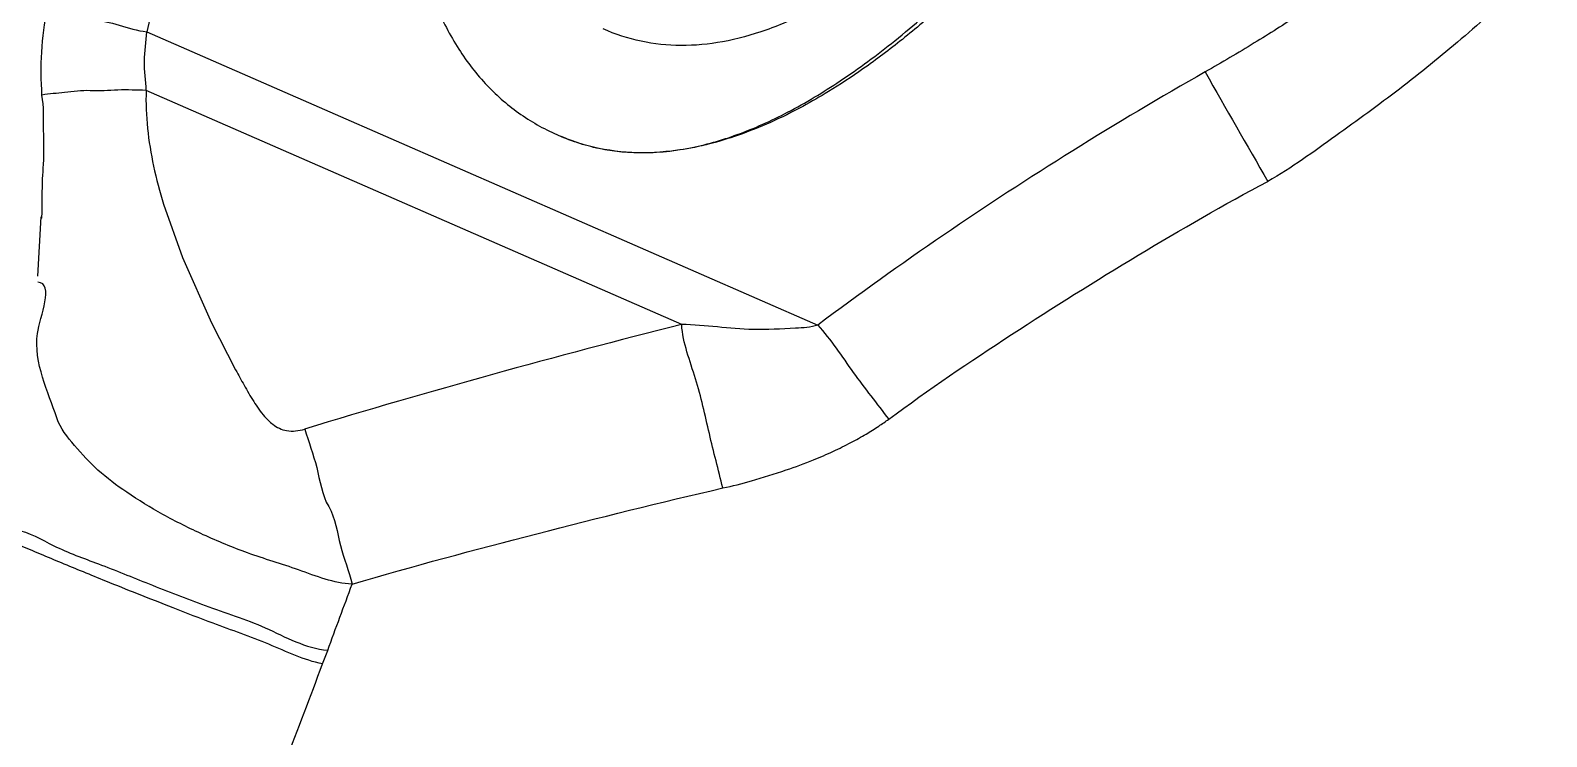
# Model space of a CAD drawing. Header units: millimetres. Extents: x 1145859089 to 1147511753, y -1047484727 to -1047247487.
# Drawn here: x 1146005592.07 to 1146005640.74, y -1047431354.78 to -1047431332.1 of the extents above; entities that cross this region are included whole.
import ezdxf
from ezdxf.xclip import XClip

# ---------------------------------------------------------------- set-up
doc = ezdxf.new("R2010")
doc.units = ezdxf.units.MM
doc.header["$LTSCALE"] = 100
doc.header["$MEASUREMENT"] = 0
doc.header["$XCLIPFRAME"] = 2
doc.layers.get('0').update_dxf_attribs({"linetype": 'CONTINUOUS'})
doc.layers.add('XREF', color=135, linetype='CONTINUOUS')
doc.layers.add('단지배치도$0$W240910', color=135, linetype='CONTINUOUS')

# ---------------------------------------------------------------- blocks, each defined once
blk = doc.blocks.new('단지배치도$0$zw$9902')
at = {"layer": '단지배치도$0$W240910', "linetype": 'ByBlock', "ltscale": 20}
for p, q in [((67454.98, -59962.842), (67476.516, -59972.261)), ((67472.148, -59972.246), (67454.957, -59964.727)), ((67455.515, -59968.381), (67456.122, -59970.093)), ((67451.486, -59970.687), (67451.591, -59968.782)), ((67456.122, -59970.093), (67457.059, -59972.188)), ((67457.059, -59972.188), (67457.831, -59973.7)), ((67460.621, -59983.141), (67460.788, -59982.706))]:
    blk.add_line(p, q, dxfattribs=at)
at = {"layer": '단지배치도$0$W240910'}
blk.add_arc((56404.253, -57219.78, 0), 12756.719, 322.5073299, 9.110085, dxfattribs=at)
at = {"layer": '단지배치도$0$W240910', "linetype": 'ByBlock', "ltscale": 20}
for centre, radius, start, end in [((67738.857, -59823.246), 286.884, 209.41304, 210.22143), ((67533.141, -60215.718), 250.996, 104.06412, 106.93123)]:
    blk.add_arc(centre, radius, start, end, dxfattribs=at)
for points, knots in [([(67493.696, -59907.719), (67493.264, -59907.529), (67492.357, -59907.238), (67490.914, -59907.095), (67489.407, -59907.25), (67487.84, -59907.697), (67486.214, -59908.431), (67484.525, -59909.451), (67482.771, -59910.755), (67480.754, -59912.517), (67478.544, -59914.758), (67476.239, -59917.512), (67474.053, -59920.558), (67471.985, -59923.896), (67470.035, -59927.526), (67468.234, -59931.384), (67466.624, -59935.326), (67465.281, -59939.226), (67464.232, -59943.013), (67463.479, -59946.687), (67463.022, -59950.249), (67462.876, -59953.391), (67462.952, -59956.066), (67463.185, -59958.236), (67463.584, -59960.167), (67464.149, -59961.858), (67464.884, -59963.311), (67465.794, -59964.523), (67466.879, -59965.487), (67467.71, -59965.956), (67468.142, -59966.145)], [0, 0, 0, 0, 1.413182, 2.834148, 4.322514, 5.930416, 7.699453, 9.660999, 11.838121, 14.247704, 17.689668, 21.269748, 25.009586, 28.928178, 33.042044, 37.365468, 41.694091, 45.811845, 49.732988, 53.474028, 57.053964, 60.494463, 62.90047, 65.074832, 67.034455, 68.802419, 70.41008, 71.898956, 73.321006, 74.735573, 74.735573, 74.735573, 74.735573]), ([(67468.141, -59966.146), (67468.573, -59966.335), (67469.48, -59966.627), (67470.923, -59966.769), (67472.43, -59966.614), (67473.996, -59966.166), (67475.623, -59965.431), (67477.312, -59964.411), (67479.066, -59963.106), (67481.084, -59961.344), (67483.294, -59959.101), (67485.599, -59956.347), (67487.786, -59953.301), (67489.854, -59949.963), (67491.803, -59946.333), (67493.604, -59942.476), (67495.213, -59938.535), (67496.557, -59934.636), (67497.605, -59930.85), (67498.357, -59927.176), (67498.815, -59923.615), (67498.96, -59920.472), (67498.884, -59917.798), (67498.651, -59915.627), (67498.253, -59913.697), (67497.688, -59912.006), (67496.952, -59910.553), (67496.043, -59909.341), (67494.958, -59908.377), (67494.128, -59907.908), (67493.696, -59907.719)], [0, 0, 0, 0, 1.412766, 2.833461, 4.321746, 5.929778, 7.699157, 9.661244, 11.839094, 14.249578, 17.69248, 21.273155, 25.013227, 28.931683, 33.045041, 37.367585, 41.694975, 45.811725, 49.732095, 53.472597, 57.052228, 60.492655, 62.898636, 65.072954, 67.032507, 68.800365, 70.407871, 71.89653, 73.318297, 74.732515, 74.732515, 74.732515, 74.732515]), ([(67510.285, -59923.472), (67510.535, -59924.532), (67510.773, -59926.659), (67511.116, -59929.861), (67511.213, -59933.058), (67511.1, -59936.302), (67510.745, -59939.507), (67510.126, -59942.701), (67509.235, -59945.82), (67508.073, -59948.835), (67506.657, -59951.71), (67504.995, -59954.447), (67503.073, -59957.074), (67501.083, -59959.369), (67499.098, -59961.369), (67497.192, -59963.083), (67495.206, -59964.702), (67493.119, -59966.201), (67491.725, -59967.216), (67490.964, -59967.647)], [0, 0, 0, 0, 3.268622, 6.397637, 9.667075, 12.850977, 16.13086, 19.328305, 22.601473, 25.847972, 29.009985, 32.200779, 35.444395, 38.763751, 41.302653, 43.894769, 46.449524, 48.984567, 51.607261, 51.607261, 51.607261, 51.607261]), ([(67506.34, -59924.378), (67506.57, -59925.342), (67506.964, -59927.284), (67507.396, -59930.221), (67507.628, -59933.163), (67507.641, -59935.381), (67507.573, -59936.87), (67507.515, -59937.739), (67507.428, -59938.666), (67507.315, -59939.575), (67507.204, -59940.31), (67507.103, -59940.897), (67506.992, -59941.482), (67506.849, -59942.162), (67506.657, -59942.971), (67506.399, -59943.934), (67506.084, -59944.957), (67505.741, -59945.934), (67505.453, -59946.676), (67505.226, -59947.226), (67505.017, -59947.706), (67504.773, -59948.24), (67504.372, -59949.068), (67503.573, -59950.574), (67502.546, -59952.2), (67501.445, -59953.697), (67500.654, -59954.684), (67499.887, -59955.57), (67499.155, -59956.362), (67498.494, -59957.036), (67497.87, -59957.642), (67497.246, -59958.222), (67496.53, -59958.858), (67495.761, -59959.506), (67495.014, -59960.105), (67494.191, -59960.736), (67493.198, -59961.46), (67491.932, -59962.323), (67490.497, -59963.236), (67489.481, -59963.831), (67488.951, -59964.135)], [0, 0, 0, 0, 2.972308, 5.940877, 8.901705, 11.818447, 12.587247, 13.373265, 14.43024, 15.37964, 16.122682, 16.660142, 17.166141, 17.909976, 18.741607, 19.660745, 20.901374, 21.95333, 22.765542, 23.288653, 23.73983, 24.333963, 25.050906, 26.498161, 29.448916, 30.806994, 32.071979, 33.243608, 34.321472, 35.305093, 36.07715, 36.929226, 37.861586, 38.950552, 39.945245, 40.733721, 42.061928, 43.630184, 45.330349, 47.162667, 47.162667, 47.162667, 47.162667]), ([(67459.119, -59946.745), (67458.947, -59947.362), (67458.59, -59948.627), (67458.062, -59950.58), (67457.52, -59952.633), (67456.994, -59954.68), (67456.474, -59956.743), (67455.988, -59958.707), (67455.484, -59960.759), (67455.16, -59962.111), (67454.98, -59962.842)], [0, 0, 0, 0, 1.921349, 3.943886, 6.06771, 8.292911, 10.283244, 12.450383, 14.361772, 16.62152, 16.62152, 16.62152, 16.62152]), ([(67485.178, -59954.188), (67484.54, -59955), (67483.212, -59956.571), (67481.258, -59958.54), (67479.456, -59960.104), (67477.887, -59961.26), (67476.372, -59962.162), (67474.911, -59962.809), (67473.501, -59963.199), (67472.142, -59963.329), (67470.837, -59963.192), (67470.016, -59962.926), (67469.625, -59962.754)], [0, 0, 0, 0, 3.100301, 6.164201, 8.310829, 10.252524, 12.004801, 13.58875, 15.032856, 16.37454, 17.660197, 18.94232, 18.94232, 18.94232, 18.94232]), ([(67483.142, -59959.384), (67482.697, -59959.872), (67481.837, -59960.77), (67480.531, -59962.005), (67479.263, -59963.083), (67478.045, -59964.001), (67476.971, -59964.709), (67475.978, -59965.283), (67475.019, -59965.76), (67473.992, -59966.172), (67473.287, -59966.386), (67472.929, -59966.474), (67472.911, -59966.479)], [0, 0, 0, 0, 1.98155, 3.727184, 5.391213, 6.971594, 8.300123, 9.248236, 10.410077, 11.511639, 12.56265, 12.618115, 12.618115, 12.618115, 12.618115]), ([(67451.614, -59964.876), (67451.589, -59964.416), (67451.566, -59963.482), (67451.705, -59962.558), (67451.775, -59962.093)], [0, 0, 0, 0, 1.381377, 2.793775, 2.793775, 2.793775, 2.793775]), ([(67451.775, -59962.093), (67451.998, -59962.142), (67452.482, -59962.252), (67453.252, -59962.437), (67454.102, -59962.609), (67454.675, -59962.82), (67454.98, -59962.842)], [0, 0, 0, 0, 0.685243, 1.490326, 2.374935, 3.291707, 3.291707, 3.291707, 3.291707]), ([(67454.957, -59964.727), (67454.952, -59964.414), (67454.843, -59963.785), (67454.968, -59963.159), (67454.98, -59962.842)], [0, 0, 0, 0, 0.938821, 1.889943, 1.889943, 1.889943, 1.889943]), ([(67488.951, -59964.135), (67487.516, -59964.948), (67484.68, -59966.641), (67480.526, -59969.344), (67477.84, -59971.272), (67476.516, -59972.261)], [0, 0, 0, 0, 4.947838, 9.905098, 14.864046, 14.864046, 14.864046, 14.864046]), ([(67453.162, -59964.739), (67452.887, -59964.722), (67452.37, -59964.797), (67451.855, -59964.841), (67451.614, -59964.876)], [0, 0, 0, 0, 0.82568, 1.554233, 1.554233, 1.554233, 1.554233]), ([(67454.957, -59964.727), (67454.655, -59964.718), (67454.056, -59964.695), (67453.457, -59964.757), (67453.162, -59964.739)], [0, 0, 0, 0, 0.906867, 1.795053, 1.795053, 1.795053, 1.795053]), ([(67454.957, -59964.727), (67454.944, -59965.134), (67454.976, -59965.952), (67455.179, -59967.174), (67455.393, -59967.978), (67455.515, -59968.381)], [0, 0, 0, 0, 1.21978, 2.446755, 3.711021, 3.711021, 3.711021, 3.711021]), ([(67451.665, -59967.097), (67451.692, -59966.736), (67451.649, -59965.996), (67451.682, -59965.249), (67451.614, -59964.876)], [0, 0, 0, 0, 1.084724, 2.222001, 2.222001, 2.222001, 2.222001]), ([(67472.911, -59966.479), (67472.602, -59966.553), (67472.011, -59966.668), (67471.138, -59966.746), (67470.369, -59966.73), (67469.645, -59966.637), (67468.961, -59966.473), (67468.5, -59966.303), (67468.275, -59966.204)], [0, 0, 0, 0, 0.953069, 1.802824, 2.623022, 3.25525, 3.99025, 4.727581, 4.727581, 4.727581, 4.727581]), ([(67451.591, -59968.782), (67451.621, -59968.971), (67451.62, -59967.661), (67451.637, -59967.467), (67451.665, -59967.097)], [0, 0, 0, 0, 0.573946, 1.686544, 1.686544, 1.686544, 1.686544]), ([(67478.796, -59975.287), (67480.074, -59974.33), (67482.727, -59972.543), (67486.784, -59969.994), (67489.554, -59968.397), (67490.964, -59967.647)], [0, 0, 0, 0, 4.791232, 9.585991, 14.376695, 14.376695, 14.376695, 14.376695]), ([(67452.091, -59975.245), (67451.948, -59974.806), (67451.583, -59973.954), (67451.403, -59972.998), (67451.47, -59972.531)], [0, 0, 0, 0, 1.384017, 2.801385, 2.801385, 2.801385, 2.801385]), ([(67476.516, -59972.261), (67476.29, -59972.345), (67475.581, -59972.366), (67474.132, -59972.473), (67472.914, -59972.252), (67472.148, -59972.246)], [0, 0, 0, 0, 0.721034, 2.082598, 4.381648, 4.381648, 4.381648, 4.381648]), ([(67473.467, -59977.493), (67473.325, -59976.911), (67473.021, -59975.743), (67472.65, -59973.983), (67472.184, -59972.843), (67472.148, -59972.246)], [0, 0, 0, 0, 1.79903, 3.615786, 5.410591, 5.410591, 5.410591, 5.410591]), ([(67476.516, -59972.261), (67476.937, -59972.734), (67477.63, -59973.797), (67478.414, -59974.786), (67478.796, -59975.287)], [0, 0, 0, 0, 1.900403, 3.788591, 3.788591, 3.788591, 3.788591]), ([(67457.831, -59973.7), (67457.921, -59973.864), (67458.107, -59974.206), (67458.402, -59974.714), (67458.697, -59975.148), (67459.04, -59975.489), (67459.487, -59975.712), (67459.859, -59975.657), (67460.046, -59975.602)], [0, 0, 0, 0, 0.56233, 1.165937, 1.762841, 2.129456, 2.612873, 3.196894, 3.196894, 3.196894, 3.196894]), ([(67460.621, -59983.141), (67460.022, -59983.024), (67458.885, -59982.461), (67457.273, -59981.913), (67455.87, -59981.36), (67454.724, -59980.911), (67453.762, -59980.524), (67452.95, -59980.194), (67452.251, -59979.905), (67451.576, -59979.622), (67450.927, -59979.347), (67450.026, -59978.959), (67448.925, -59978.475), (67447.823, -59977.971), (67446.995, -59977.581), (67446.39, -59977.289), (67445.819, -59977.005), (67445.129, -59976.653), (67444.362, -59976.243), (67443.576, -59975.787), (67442.939, -59975.382), (67442.445, -59974.994), (67442.069, -59974.675), (67442.068, -59974.456)], [0, 0, 0, 0, 1.832607, 3.750231, 5.118377, 6.354001, 7.445028, 8.226198, 8.983884, 9.716082, 10.421133, 11.097718, 12.658838, 14.029015, 14.733099, 15.405694, 16.044122, 16.645951, 17.731431, 18.648582, 19.380882, 19.964462, 20.622094, 20.622094, 20.622094, 20.622094]), ([(67461.568, -59980.581), (67460.976, -59980.558), (67459.869, -59980.096), (67458.266, -59979.628), (67456.811, -59979.019), (67455.511, -59978.374), (67454.379, -59977.683), (67453.405, -59976.958), (67452.666, -59976.149), (67452.199, -59975.578), (67452.091, -59975.245)], [0, 0, 0, 0, 1.776175, 3.501548, 5.039248, 6.491526, 7.85275, 9.019232, 10.108947, 11.158894, 11.158894, 11.158894, 11.158894]), ([(67473.467, -59977.493), (67473.778, -59977.435), (67474.46, -59977.242), (67475.433, -59976.951), (67476.307, -59976.626), (67476.999, -59976.327), (67477.562, -59976.049), (67478.046, -59975.777), (67478.451, -59975.528), (67478.687, -59975.359), (67478.796, -59975.287)], [0, 0, 0, 0, 0.951483, 2.119322, 3.048945, 3.747839, 4.37771, 4.933771, 5.410808, 5.803451, 5.803451, 5.803451, 5.803451]), ([(67460.046, -59975.602), (67460.175, -59976.013), (67460.48, -59976.821), (67460.596, -59977.712), (67460.817, -59978.088)], [0, 0, 0, 0, 1.293583, 2.603693, 2.603693, 2.603693, 2.603693]), ([(67461.568, -59980.581), (67463.532, -59980.001), (67467.494, -59978.95), (67471.469, -59977.951), (67473.467, -59977.493)], [0, 0, 0, 0, 6.14527, 12.29393, 12.29393, 12.29393, 12.29393]), ([(67460.817, -59978.088), (67461.038, -59978.464), (67461.138, -59979.359), (67461.47, -59980.16), (67461.568, -59980.581)], [0, 0, 0, 0, 1.308106, 2.602974, 2.602974, 2.602974, 2.602974]), ([(67450.764, -59978.833), (67451.202, -59978.904), (67452.042, -59979.431), (67453.492, -59979.94), (67455.105, -59980.598), (67456.886, -59981.301), (67458.817, -59981.915), (67460.076, -59982.646), (67460.784, -59982.705)], [0, 0, 0, 0, 1.332028, 2.878406, 4.627862, 6.553579, 8.611608, 10.743926, 10.743926, 10.743926, 10.743926]), ([(67460.788, -59982.706), (67460.912, -59982.35), (67461.178, -59981.643), (67461.438, -59980.935), (67461.568, -59980.581)], [0, 0, 0, 0, 1.132134, 2.263801, 2.263801, 2.263801, 2.263801]), ([(67453.723, -60003.876), (67454.353, -60001.527), (67455.809, -59996.69), (67458.088, -59989.766), (67459.838, -59985.236), (67460.621, -59983.141)], [0, 0, 0, 0, 7.294095, 15.152219, 21.860712, 21.860712, 21.860712, 21.860712])]:
    blk.add_open_spline(points, degree=3, knots=knots, dxfattribs=at)
blk.add_open_spline([(67451.47, -59972.531), (67451.548, -59971.989), (67452.025, -59970.911), (67451.478, -59970.888)], degree=3, dxfattribs=at)
blk = doc.blocks.new('단지배치도')
blk.add_blockref('단지배치도$0$zw$9902', (141034.193, 142437.157))

msp = doc.modelspace()

# ---------------------------------------------------------------- block references
at = {"layer": 'XREF'}
ref = msp.add_blockref('단지배치도', (1145797106.633357, -1047513806.462535), dxfattribs=at)
XClip(ref).set_block_clipping_path([(72982.4064819524, 34919.7593965298), (360382.4067475507, 255319.7593436697)])

doc.saveas('drawing.dxf')
